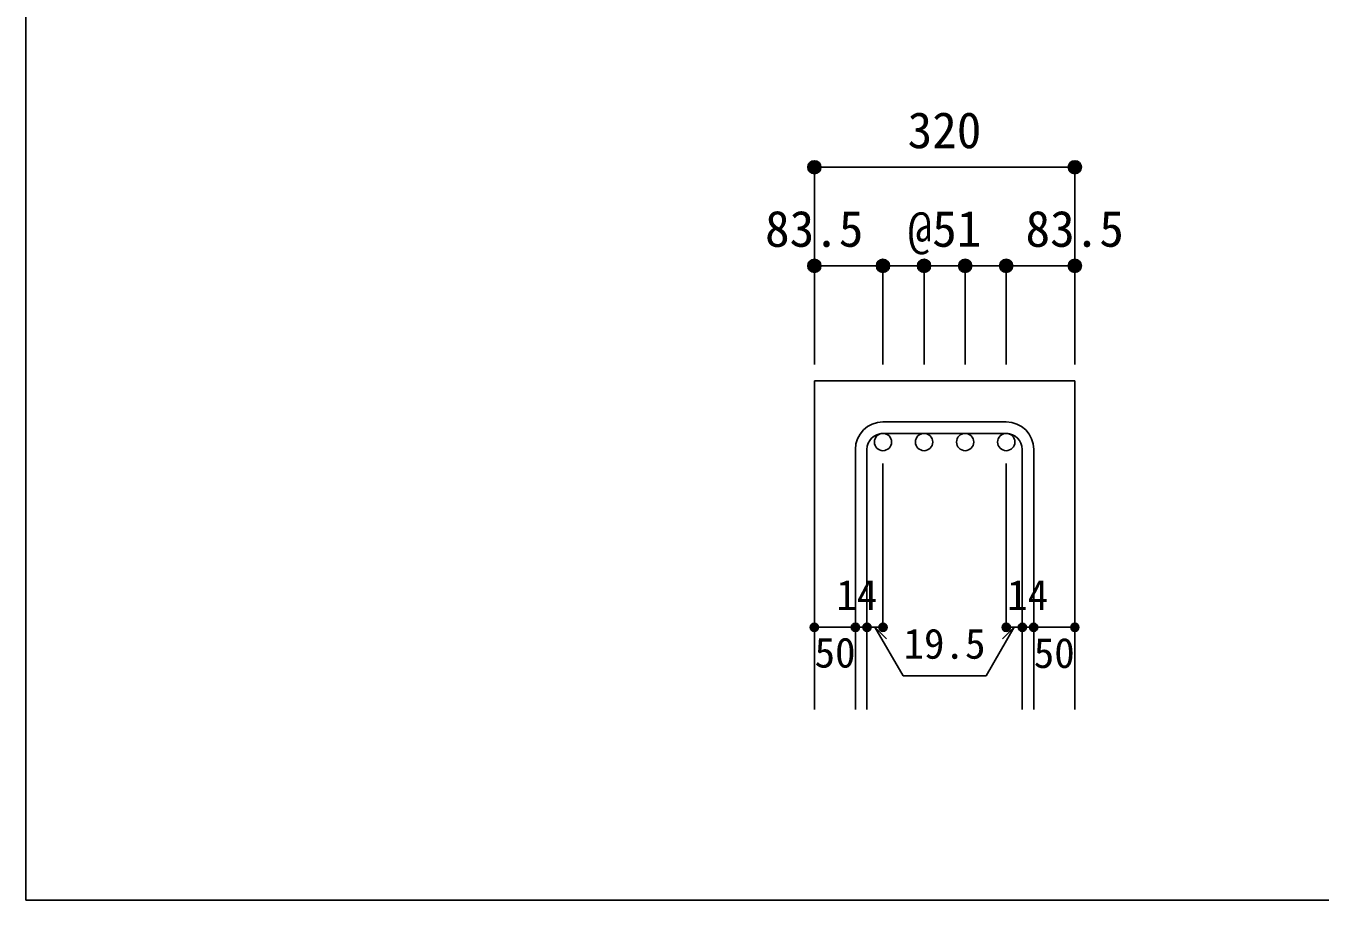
# Model space of a CAD drawing. Units: millimetres at full size, sheet at 1:20. Extents: x -3982 to 3969, y -2797 to 2801.
# Drawn here: x -3982 to -2407, y -2797 to -1733 of the extents above; entities that cross this region are included whole.
import ezdxf
from ezdxf.enums import TextEntityAlignment as Align

# ---------------------------------------------------------------- set-up
doc = ezdxf.new("R2010")
doc.units = ezdxf.units.MM
doc.header["$LTSCALE"] = 20
doc.header["$PDMODE"] = 32
doc.header["$PDSIZE"] = 10
for name, color, linetype in [('6-1_躯体線', 2, 'Continuous'), ('6-5_梁主筋', 7, 'Continuous'), ('6-6_S.T.P.', 7, 'Continuous'), ('6-D_寸法', 4, 'Continuous'), ('F-0_枠', 6, 'Continuous')]:
    doc.layers.add(name, color=color, linetype=linetype)
doc.styles.add('ＭＳ ゴシック', font='')
doc.styles.get('ＭＳ ゴシック').set_extended_font_data('MS Gothic')

msp = doc.modelspace()

# ---------------------------------------------------------------- linework, layer by layer
at = {"layer": '6-1_躯体線'}
for p, q in [((-3022.37, -2164.67), (-3022.37, -2564.67)), ((-3022.37, -2164.67), (-2705.37, -2164.67)), ((-2705.37, -2164.67), (-2705.37, -2564.67))]:
    msp.add_line(p, q, dxfattribs=at)
at = {"layer": '6-5_梁主筋', "color": 3}
for centre in [(-2938.87, -2239.17), (-2888.87, -2239.17), (-2838.87, -2239.17), (-2788.87, -2239.17)]:
    msp.add_circle(centre, 10.5, dxfattribs=at)
at = {"layer": '6-6_S.T.P.'}
for p, q in [((-2788.87, -2214.67), (-2938.87, -2214.67)), ((-2788.87, -2228.67), (-2938.87, -2228.67)), ((-2972.37, -2248.17), (-2972.37, -2564.67)), ((-2958.37, -2248.17), (-2958.37, -2564.67)), ((-2769.37, -2248.17), (-2769.37, -2564.67)), ((-2755.37, -2248.17), (-2755.37, -2564.67))]:
    msp.add_line(p, q, dxfattribs=at)
for centre, radius, start, end in [((-2938.87, -2248.17), 33.5, 90, 180), ((-2788.87, -2248.17), 33.5, 0, 90), ((-2938.87, -2248.17), 19.5, 90, 180), ((-2788.87, -2248.17), 19.5, 0, 90)]:
    msp.add_arc(centre, radius, start, end, dxfattribs=at)
at = {"layer": '6-D_寸法'}
for p, q in [((-3022.37, -1904.67), (-3022.37, -2024.67)), ((-2705.37, -1904.67), (-3022.37, -1904.67)), ((-2705.37, -1904.67), (-2705.37, -2024.67)), ((-3022.37, -2024.67), (-2938.87, -2024.67)), ((-3022.37, -2024.67), (-3022.37, -2144.67)), ((-2938.87, -2024.67), (-2938.87, -2144.67)), ((-2938.87, -2024.67), (-2863.87, -2024.67)), ((-2888.87, -2024.67), (-2888.87, -2144.67)), ((-2863.87, -2024.67), (-2788.87, -2024.67)), ((-2838.87, -2024.67), (-2838.87, -2144.67)), ((-2788.87, -2024.67), (-2788.87, -2144.67)), ((-2788.87, -2024.67), (-2705.37, -2024.67)), ((-2705.37, -2024.67), (-2705.37, -2144.67)), ((-2938.87, -2464.67), (-2938.87, -2265.34)), ((-2788.87, -2464.67), (-2788.87, -2265.34)), ((-3022.37, -2464.67), (-2972.37, -2464.67)), ((-2972.37, -2464.67), (-2938.87, -2464.67)), ((-2948.62, -2464.67), (-2934.48, -2478.81)), ((-2948.62, -2464.67), (-2914.39, -2523.95)), ((-2779.12, -2464.67), (-2813.34, -2523.95)), ((-2779.12, -2464.67), (-2793.26, -2478.81)), ((-2788.87, -2464.67), (-2705.37, -2464.67)), ((-2769.37, -2464.67), (-2755.37, -2464.67)), ((-2914.39, -2523.95), (-2813.34, -2523.95))]:
    msp.add_line(p, q, dxfattribs=at)
msp.add_lwpolyline([(-2705.37, -1904.67), (-2705.37, -2024.67), (-2705.37, -2144.67)], dxfattribs=at)
for centre, radius in [((-3022.37, -1904.67), 8), ((-3022.37, -1904.67), 7.2), ((-3022.37, -1904.67), 6.4), ((-3022.37, -1904.67), 5.6), ((-3022.37, -1904.67), 4.8), ((-3022.37, -1904.67), 4), ((-3022.37, -1904.67), 3.2), ((-3022.37, -1904.67), 2.4), ((-3022.37, -1904.67), 1.6), ((-3022.37, -1904.67), 0.8), ((-2705.37, -1904.67), 8), ((-2705.37, -1904.67), 7.2), ((-2705.37, -1904.67), 6.4), ((-2705.37, -1904.67), 5.6), ((-2705.37, -1904.67), 4.8), ((-2705.37, -1904.67), 4), ((-2705.37, -1904.67), 3.2), ((-2705.37, -1904.67), 2.4), ((-2705.37, -1904.67), 1.6), ((-2705.37, -1904.67), 0.8), ((-3022.37, -2024.67), 8), ((-3022.37, -2024.67), 7.2), ((-3022.37, -2024.67), 6.4), ((-3022.37, -2024.67), 5.6), ((-3022.37, -2024.67), 4.8), ((-3022.37, -2024.67), 4), ((-3022.37, -2024.67), 3.2), ((-3022.37, -2024.67), 2.4), ((-3022.37, -2024.67), 1.6), ((-3022.37, -2024.67), 0.8), ((-2938.87, -2024.67), 8), ((-2938.87, -2024.67), 7.2), ((-2938.87, -2024.67), 6.4), ((-2938.87, -2024.67), 5.6), ((-2938.87, -2024.67), 4.8), ((-2938.87, -2024.67), 4), ((-2938.87, -2024.67), 3.2), ((-2938.87, -2024.67), 2.4), ((-2938.87, -2024.67), 1.6), ((-2938.87, -2024.67), 0.8), ((-2888.87, -2024.67), 8), ((-2888.87, -2024.67), 7.2), ((-2888.87, -2024.67), 6.4), ((-2888.87, -2024.67), 5.6), ((-2888.87, -2024.67), 4.8), ((-2888.87, -2024.67), 4), ((-2888.87, -2024.67), 3.2), ((-2888.87, -2024.67), 2.4), ((-2888.87, -2024.67), 1.6), ((-2888.87, -2024.67), 0.8), ((-2838.87, -2024.67), 8), ((-2838.87, -2024.67), 7.2), ((-2838.87, -2024.67), 6.4), ((-2838.87, -2024.67), 5.6), ((-2838.87, -2024.67), 4.8), ((-2838.87, -2024.67), 4), ((-2838.87, -2024.67), 3.2), ((-2838.87, -2024.67), 2.4), ((-2838.87, -2024.67), 1.6), ((-2838.87, -2024.67), 0.8), ((-2788.87, -2024.67), 8), ((-2788.87, -2024.67), 7.2), ((-2788.87, -2024.67), 6.4), ((-2788.87, -2024.67), 5.6), ((-2788.87, -2024.67), 4.8), ((-2788.87, -2024.67), 4), ((-2788.87, -2024.67), 3.2), ((-2788.87, -2024.67), 2.4), ((-2788.87, -2024.67), 1.6), ((-2788.87, -2024.67), 0.8), ((-2705.37, -2024.67), 8), ((-2705.37, -2024.67), 7.2), ((-2705.37, -2024.67), 6.4), ((-2705.37, -2024.67), 5.6), ((-2705.37, -2024.67), 4.8), ((-2705.37, -2024.67), 4), ((-2705.37, -2024.67), 3.2), ((-2705.37, -2024.67), 2.4), ((-2705.37, -2024.67), 1.6), ((-2705.37, -2024.67), 0.8), ((-3022.37, -2464.67), 4), ((-3022.37, -2464.67), 3.6), ((-3022.37, -2464.67), 3.2), ((-3022.37, -2464.67), 2.8), ((-3022.37, -2464.67), 2.4), ((-3022.37, -2464.67), 2), ((-3022.37, -2464.67), 1.6), ((-3022.37, -2464.67), 1.2), ((-3022.37, -2464.67), 0.8), ((-3022.37, -2464.67), 0.4), ((-2972.37, -2464.67), 4), ((-2972.37, -2464.67), 3.6), ((-2972.37, -2464.67), 3.2), ((-2972.37, -2464.67), 2.8), ((-2972.37, -2464.67), 2.4), ((-2972.37, -2464.67), 2), ((-2972.37, -2464.67), 1.6), ((-2972.37, -2464.67), 1.2), ((-2972.37, -2464.67), 0.8), ((-2972.37, -2464.67), 0.4), ((-2958.37, -2464.67), 4), ((-2958.37, -2464.67), 3.6), ((-2958.37, -2464.67), 3.2), ((-2958.37, -2464.67), 2.8), ((-2958.37, -2464.67), 2.4), ((-2958.37, -2464.67), 2), ((-2958.37, -2464.67), 1.6), ((-2958.37, -2464.67), 1.2), ((-2958.37, -2464.67), 0.8), ((-2958.37, -2464.67), 0.4), ((-2938.87, -2464.67), 4), ((-2938.87, -2464.67), 3.6), ((-2938.87, -2464.67), 3.2), ((-2938.87, -2464.67), 2.8), ((-2938.87, -2464.67), 2.4), ((-2938.87, -2464.67), 2), ((-2938.87, -2464.67), 1.6), ((-2938.87, -2464.67), 1.2), ((-2938.87, -2464.67), 0.8), ((-2938.87, -2464.67), 0.4), ((-2788.87, -2464.67), 4), ((-2788.87, -2464.67), 3.6), ((-2788.87, -2464.67), 3.2), ((-2788.87, -2464.67), 2.8), ((-2788.87, -2464.67), 2.4), ((-2788.87, -2464.67), 2), ((-2788.87, -2464.67), 1.6), ((-2788.87, -2464.67), 1.2), ((-2788.87, -2464.67), 0.8), ((-2788.87, -2464.67), 0.4), ((-2769.37, -2464.67), 4), ((-2769.37, -2464.67), 3.6), ((-2769.37, -2464.67), 3.2), ((-2769.37, -2464.67), 2.8), ((-2769.37, -2464.67), 2.4), ((-2769.37, -2464.67), 2), ((-2769.37, -2464.67), 1.6), ((-2769.37, -2464.67), 1.2), ((-2769.37, -2464.67), 0.8), ((-2769.37, -2464.67), 0.4), ((-2755.37, -2464.67), 4), ((-2755.37, -2464.67), 3.6), ((-2755.37, -2464.67), 3.2), ((-2755.37, -2464.67), 2.8), ((-2755.37, -2464.67), 2.4), ((-2755.37, -2464.67), 2), ((-2755.37, -2464.67), 1.6), ((-2755.37, -2464.67), 1.2), ((-2755.37, -2464.67), 0.8), ((-2755.37, -2464.67), 0.4), ((-2705.37, -2464.67), 4), ((-2705.37, -2464.67), 3.6), ((-2705.37, -2464.67), 3.2), ((-2705.37, -2464.67), 2.8), ((-2705.37, -2464.67), 2.4), ((-2705.37, -2464.67), 2), ((-2705.37, -2464.67), 1.6), ((-2705.37, -2464.67), 1.2), ((-2705.37, -2464.67), 0.8), ((-2705.37, -2464.67), 0.4)]:
    msp.add_circle(centre, radius, dxfattribs=at)
at = {"layer": '6-D_寸法', "color": 7}
for p in [(-3022.37, -1904.67), (-2705.37, -1904.67), (-2705.37, -1904.67), (-3022.37, -2024.67), (-2938.87, -2024.67), (-2888.87, -2024.67), (-2838.87, -2024.67), (-2788.87, -2024.67), (-2788.87, -2024.67), (-2705.37, -2024.67), (-2705.37, -2024.67), (-3022.37, -2464.67), (-2972.37, -2464.67), (-2958.37, -2464.67), (-2938.87, -2464.67), (-2788.87, -2464.67), (-2769.37, -2464.67), (-2755.37, -2464.67), (-2705.37, -2464.67)]:
    msp.add_point(p, dxfattribs=at)
at = {"layer": 'F-0_枠'}
for p in [(-3981.92, 2800.77), (3969.4, -2796.83)]:
    msp.add_line(p, (-3981.92, -2796.83), dxfattribs=at)

# ---------------------------------------------------------------- texts
at = {"layer": '6-D_寸法', "style": 'ＭＳ ゴシック'}
for s, height, p in [('320', 43.99, (-2908.87, -1894.67)), ('83.5', 43.99, (-3082.37, -2014.67)), ('@51', 43.99, (-2908.87, -2014.67)), ('83.5', 43.99, (-2765.37, -2014.67)), ('14', 36.66, (-2995.68, -2454.6)), ('14', 36.66, (-2787.76, -2454.67)), ('19.5', 36.66, (-2913.87, -2513.95)), ('50', 36.66, (-3022.11, -2524.77)), ('50', 36.66, (-2755.37, -2525.22))]:
    msp.add_text(s, height=height, dxfattribs=at).set_placement(p, align=Align.BOTTOM_LEFT)

doc.saveas('drawing.dxf')
